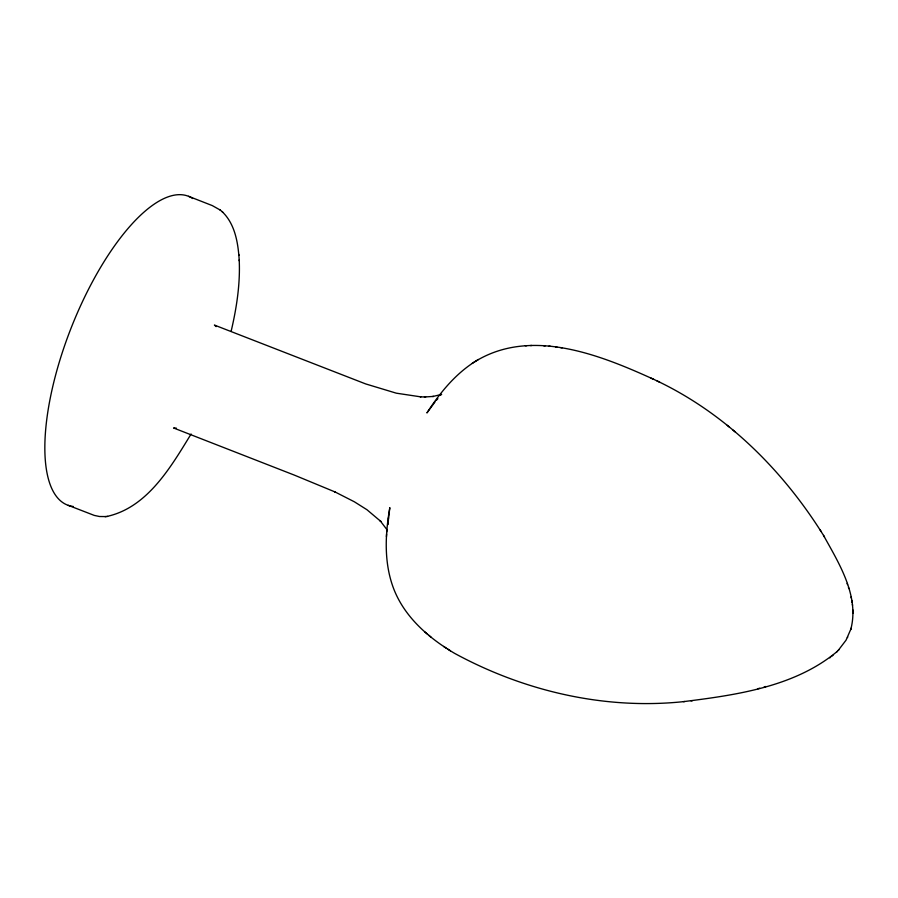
<?xml version="1.0" encoding="UTF-8"?>
<svg xmlns="http://www.w3.org/2000/svg" width="898" height="898" viewBox="0 0 898 898"><rect width="100%" height="100%" fill="white"/><g stroke="black" fill="none" stroke-linecap="round" stroke-linejoin="round"><path stroke-width="1.35" d="M388.161 524.522L388.542 517.574M823.533 535.421C838.9 563.226 859.375 595.621 850.945 628.791M388.486 518.573L389.833 507.673C385.107 534.49 383.816 563.046 393.739 588.886C404.74 617.341 428.997 638.242 454.669 653.396C524.511 691.348 605.331 710.127 684.736 701.518M386.432 536.611L386.623 533.928M386.735 532.02L386.915 529.494M231.134 331.272C236.612 307.935 240.338 283.914 239.205 259.87M838.227 650.41L846.051 640.162L850.844 629.139M850.698 629.621L851.124 628.173M847.443 637.58L847.723 637.008M191.094 434.015C170.856 466.96 147.497 507.662 106.705 516.496M435.036 401.911L426.92 412.934C439.694 393.144 455.005 374.253 475.109 361.535M436.372 400.284L437.876 398.645M683.479 701.641C736.562 694.962 794.809 686.847 837.217 651.443M836.498 652.161L838.878 649.759M829.763 657.886L830.616 657.213M832.199 655.944L832.974 655.327M475.311 361.423C530.224 327.759 597.956 354.093 651.016 378.103C723.788 411.003 782.854 469.564 824.499 536.97M472.135 363.421L478.353 359.492M439.986 395.03L441.648 394.413L432.746 396.501L433.431 396.433L424.406 396.983L425.046 396.961M757.89 688.721L759.742 688.216M764.187 686.981L765.949 686.487M176.378 428.166L173.572 427.976L294.376 475.121L335.403 492.104L334.483 491.666L354.362 501.791L366.956 509.727L380.864 521.469L379.944 520.492L387.386 530.213M68.203 505.316L94.268 515.407L99.498 516.507L105.93 516.575M105.066 516.653L107.569 516.417M691.045 700.9L692.268 700.777M525.285 345.752L526.756 345.696M530.359 345.55L531.863 345.494M420.264 396.86L425.674 396.972M420.881 396.871L396.321 393.178L365.688 383.929L214.409 325.065L216.137 326.614M548.903 346.19L550.384 346.314M543.705 345.775L545.176 345.898M555.559 346.897L557.018 347.111M560.644 347.627L562.126 347.852M188.58 196.314L212.298 205.597L220.313 210.098M651.016 378.103L653.722 379.383M656.954 380.909L659.66 382.178M443.657 646.448L446.149 648.053M447.911 649.198L450.414 650.814M222.075 211.591C235.298 224.085 238.183 243.515 239.261 260.813M727.257 425.326L729.434 427.145M733.026 430.12L735.17 431.916M219.673 209.571L222.715 212.119M424.866 631.956L427.122 633.853M428.829 635.313L431.107 637.232M820.099 529.865L821.098 531.493M847.117 583.397L847.51 584.609M848.43 587.427L848.801 588.549M851.046 596.934L851.27 598.034M851.719 600.279L852.09 602.345M852.393 604.354L852.55 605.319M238.834 254.471L238.902 255.447M853.1 613.424L852.988 610.045M73.344 506.494A165.816 61.154 -68.6 0 1 70.482 329.633A165.816 61.154 -68.6 0 1 192.756 198.525"/></g></svg>
